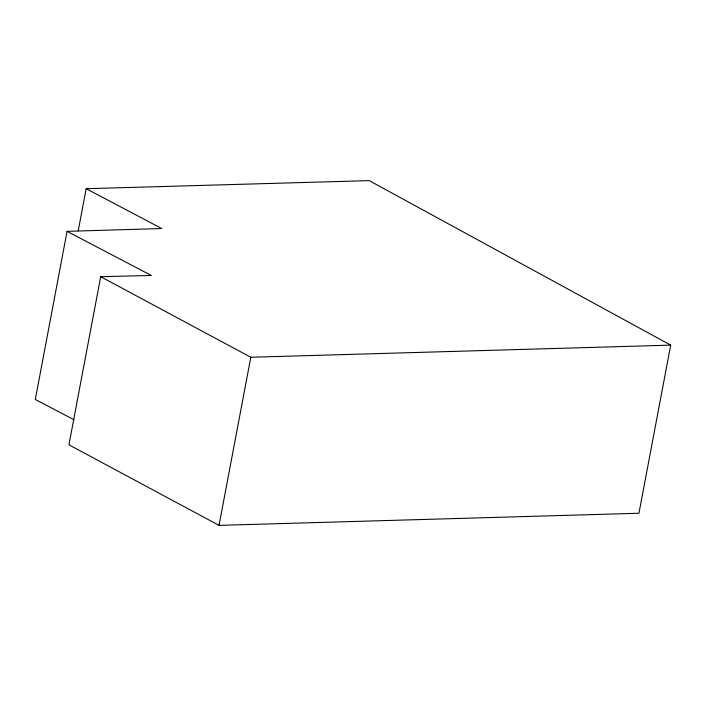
<?xml version="1.0" encoding="UTF-8"?>
<svg xmlns="http://www.w3.org/2000/svg" width="706" height="706" viewBox="0 0 706 706"><rect width="100%" height="100%" fill="white"/><g stroke="black" fill="none" stroke-linecap="round" stroke-linejoin="round"><path stroke-width="1.06" d="M78.234 230.73L86.176 188.705L161.753 228.523L67.07 231.356L35.3 399.472L74.051 419.761M67.07 231.356L151.358 275.481L100.702 276.69L68.932 444.806L219.036 525.37L638.93 513.253L670.7 345.137L369.203 180.63L86.176 188.705M219.036 525.37L250.806 357.254L100.702 276.69M250.806 357.254L670.7 345.137"/></g></svg>
